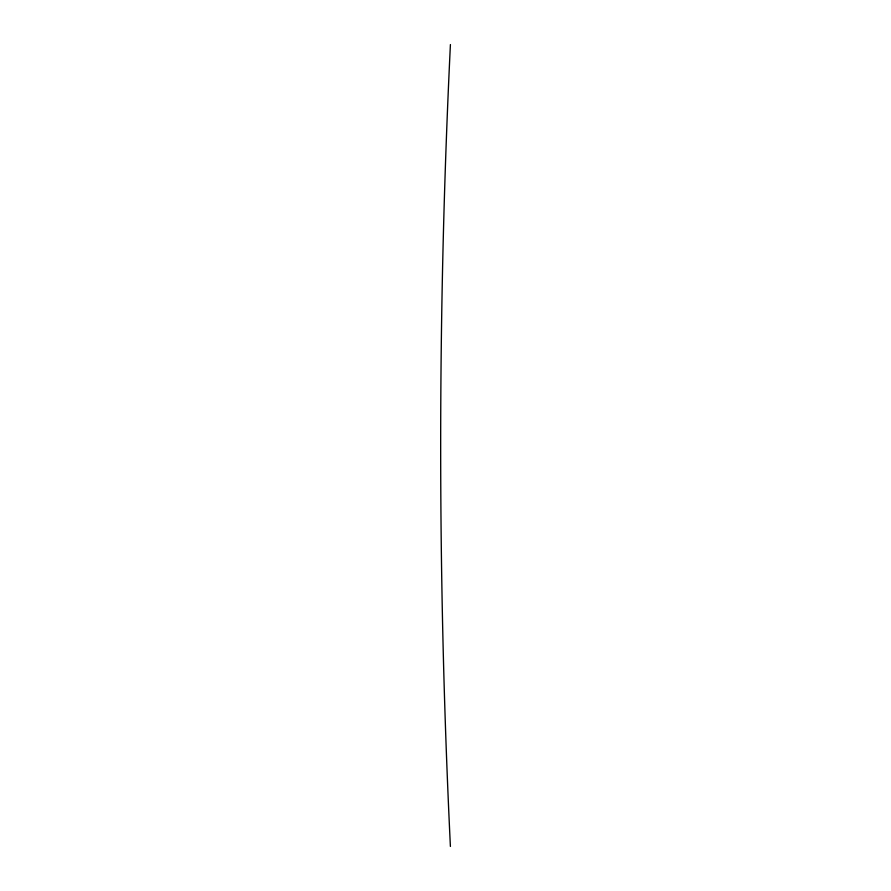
<?xml version="1.0" encoding="UTF-8"?>
<svg xmlns="http://www.w3.org/2000/svg" width="891" height="891" viewBox="0 0 891 891"><rect width="100%" height="100%" fill="white"/><g stroke="black" fill="none" stroke-linecap="round" stroke-linejoin="round"><path stroke-width="1.34" d="M450.412 44.55C437.436 311.65 437.425 579.35 450.4 846.45"/></g></svg>
